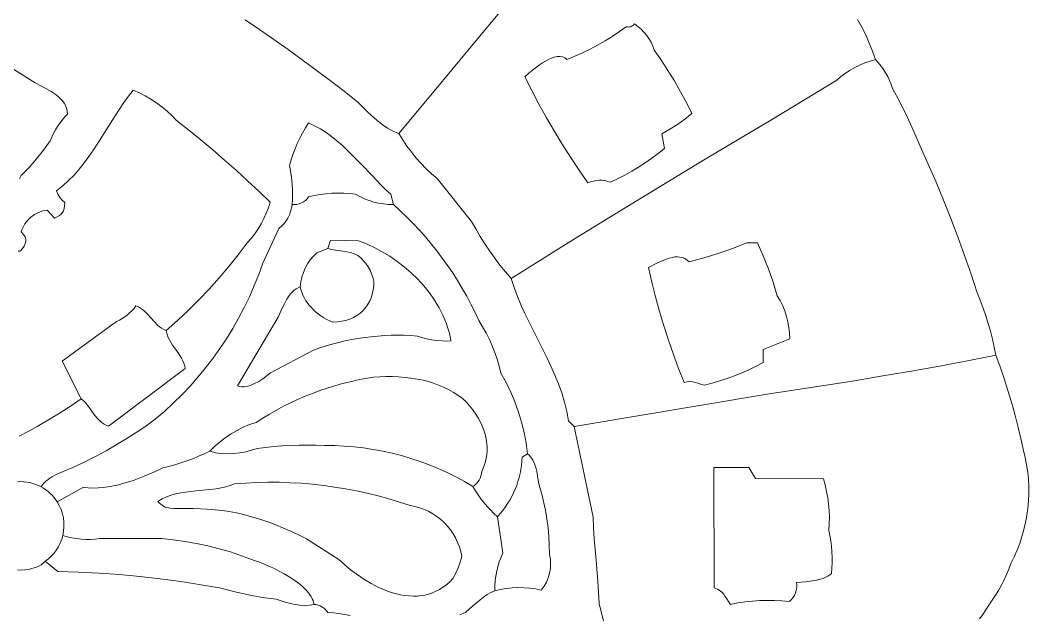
# Model space of a CAD drawing. Header units: inches. Extents: x 37.2 to 70.6, y 17.4 to 61.6.
# Drawn here: x 57.75 to 69.71, y 33.05 to 40.1 of the extents above; entities that cross this region are included whole.
import ezdxf

# ---------------------------------------------------------------- set-up
doc = ezdxf.new("R2010")
doc.units = ezdxf.units.IN
doc.header["$MEASUREMENT"] = 0
doc.layers.add('10_CLOSED_AREAS', color=7, linetype='CONTINUOUS', lineweight=18)

msp = doc.modelspace()

# ---------------------------------------------------------------- linework, layer by layer
at = {"layer": '10_CLOSED_AREAS'}
for points in [[(60.413, 40.105), (60.584, 39.989), (60.754, 39.871), (60.923, 39.751), (61.09, 39.63), (61.257, 39.507), (61.422, 39.382), (61.586, 39.256), (61.749, 39.128), (61.858, 39.021), (61.916, 38.966), (61.976, 38.913), (62.038, 38.863), (62.103, 38.819), (62.136, 38.8), (62.169, 38.783), (62.202, 38.768), (62.236, 38.756), (62.656, 39.259), (63.075, 39.762), (63.491, 40.267)], [(63.491, 40.267), (63.075, 39.762), (62.656, 39.259), (62.236, 38.756), (62.282, 38.681), (62.331, 38.607), (62.384, 38.536), (62.439, 38.468), (62.498, 38.402), (62.56, 38.338), (62.624, 38.278), (62.691, 38.22), (63.097, 37.713), (63.147, 37.623), (63.2, 37.534), (63.255, 37.447), (63.313, 37.361), (63.373, 37.277), (63.435, 37.195), (63.5, 37.114), (63.567, 37.036), (64.337, 37.517), (65.111, 37.993), (65.888, 38.463), (66.668, 38.927), (67.428, 39.389), (67.478, 39.431), (67.531, 39.47), (67.585, 39.506), (67.642, 39.538), (67.701, 39.567), (67.761, 39.593), (67.823, 39.615), (67.886, 39.633), (67.851, 39.732), (67.813, 39.828), (67.771, 39.924), (67.724, 40.017), (67.674, 40.108)], [(56.771, 40.078), (57.922, 39.356), (58.05, 39.29), (58.114, 39.254), (58.173, 39.213), (58.2, 39.191), (58.225, 39.168), (58.247, 39.142), (58.267, 39.115), (58.283, 39.086), (58.295, 39.055), (58.304, 39.021), (58.308, 38.985), (58.275, 38.951), (58.244, 38.915), (58.215, 38.877), (58.188, 38.838), (58.163, 38.797), (58.141, 38.756), (58.12, 38.713), (58.102, 38.669), (58.024, 38.559), (57.941, 38.453), (57.852, 38.352), (57.758, 38.256), (57.739, 38.218)], [(57.739, 38.218), (57.758, 38.256), (57.852, 38.352), (57.941, 38.453), (58.024, 38.559), (58.102, 38.669), (58.12, 38.713), (58.141, 38.756), (58.163, 38.797), (58.188, 38.838), (58.215, 38.877), (58.244, 38.915), (58.275, 38.951), (58.308, 38.985), (58.304, 39.021), (58.295, 39.055), (58.283, 39.086), (58.267, 39.115), (58.247, 39.142), (58.225, 39.168), (58.2, 39.191), (58.173, 39.213), (58.114, 39.254), (58.05, 39.29), (57.922, 39.356), (56.771, 40.078)], [(64.68, 32.91), (64.609, 33.183), (64.604, 33.313), (64.596, 33.441), (64.574, 33.696), (64.553, 33.95), (64.544, 34.078), (64.539, 34.206), (64.314, 35.282), (64.249, 35.348), (64.228, 35.46), (64.201, 35.571), (64.167, 35.679), (64.128, 35.786), (64.085, 35.891), (64.039, 35.996), (63.989, 36.099), (63.938, 36.202), (63.835, 36.407), (63.734, 36.613), (63.686, 36.717), (63.642, 36.822), (63.602, 36.928), (63.567, 37.036), (63.5, 37.114), (63.435, 37.195), (63.373, 37.277), (63.313, 37.361), (63.255, 37.447), (63.2, 37.534), (63.147, 37.623), (63.097, 37.713), (62.691, 38.22), (62.624, 38.278), (62.56, 38.338), (62.498, 38.402), (62.439, 38.468), (62.384, 38.536), (62.331, 38.607), (62.282, 38.681), (62.236, 38.756), (62.202, 38.768), (62.169, 38.783), (62.136, 38.8), (62.103, 38.819), (62.038, 38.863), (61.976, 38.913), (61.916, 38.966), (61.858, 39.021), (61.749, 39.128), (61.586, 39.256), (61.422, 39.382), (61.257, 39.507), (61.09, 39.63), (60.923, 39.751), (60.754, 39.871), (60.584, 39.989), (60.413, 40.105)], [(57.722, 37.361), (57.747, 37.36), (57.772, 37.392), (57.792, 37.421), (57.806, 37.449), (57.813, 37.476), (57.814, 37.49), (57.813, 37.503), (57.809, 37.517), (57.804, 37.53), (57.786, 37.558), (57.758, 37.588), (57.766, 37.613), (57.777, 37.638), (57.803, 37.685), (57.836, 37.727), (57.873, 37.763), (57.916, 37.794), (57.963, 37.819), (58.013, 37.837), (58.039, 37.843), (58.066, 37.847), (58.151, 37.75), (58.185, 37.766), (58.212, 37.781), (58.233, 37.798), (58.248, 37.817), (58.259, 37.84), (58.267, 37.866), (58.272, 37.899), (58.275, 37.937), (58.242, 37.965), (58.215, 37.997), (58.193, 38.034), (58.178, 38.074), (58.251, 38.133), (58.32, 38.196), (58.385, 38.263), (58.446, 38.334), (58.505, 38.408), (58.561, 38.484), (58.615, 38.562), (58.667, 38.642), (58.77, 38.803), (58.871, 38.965), (58.923, 39.044), (58.976, 39.122), (59.03, 39.198), (59.087, 39.271), (59.159, 39.238), (59.229, 39.202), (59.297, 39.162), (59.363, 39.118), (59.426, 39.071), (59.487, 39.021), (59.545, 38.967), (59.6, 38.91), (59.745, 38.796), (59.888, 38.68), (60.029, 38.562), (60.169, 38.441), (60.307, 38.319), (60.443, 38.195), (60.578, 38.069), (60.71, 37.941), (60.689, 37.874), (60.664, 37.809), (60.635, 37.746), (60.602, 37.684), (60.566, 37.625), (60.527, 37.567), (60.484, 37.512), (60.438, 37.46), (60.331, 37.318), (60.22, 37.179), (60.106, 37.043), (59.987, 36.911), (59.865, 36.783), (59.739, 36.658), (59.61, 36.536), (59.477, 36.419), (59.483, 36.387), (59.493, 36.357), (59.505, 36.328), (59.52, 36.3), (59.553, 36.247), (59.589, 36.196), (59.626, 36.144), (59.66, 36.09), (59.674, 36.061), (59.687, 36.032), (59.697, 36.001), (59.704, 35.968), (58.795, 35.285), (58.766, 35.296), (58.74, 35.31), (58.717, 35.326), (58.695, 35.344), (58.675, 35.363), (58.656, 35.384), (58.621, 35.429), (58.588, 35.476), (58.553, 35.523), (58.515, 35.568), (58.493, 35.588), (58.47, 35.607), (58.368, 35.538), (58.265, 35.472), (58.16, 35.407), (58.055, 35.343), (57.949, 35.282), (57.841, 35.222), (57.733, 35.165)], [(57.733, 35.165), (57.841, 35.222), (57.949, 35.282), (58.055, 35.343), (58.16, 35.407), (58.265, 35.472), (58.368, 35.538), (58.47, 35.607), (58.243, 36.055), (58.888, 36.527), (58.922, 36.543), (58.954, 36.561), (58.986, 36.581), (59.016, 36.603), (59.044, 36.628), (59.071, 36.654), (59.096, 36.681), (59.119, 36.711), (59.148, 36.699), (59.174, 36.684), (59.198, 36.667), (59.22, 36.649), (59.261, 36.608), (59.299, 36.565), (59.337, 36.521), (59.377, 36.48), (59.399, 36.462), (59.423, 36.445), (59.448, 36.431), (59.477, 36.419), (59.61, 36.536), (59.739, 36.658), (59.865, 36.783), (59.987, 36.911), (60.106, 37.043), (60.22, 37.179), (60.331, 37.318), (60.438, 37.46), (60.484, 37.512), (60.527, 37.567), (60.566, 37.625), (60.602, 37.684), (60.635, 37.746), (60.664, 37.809), (60.689, 37.874), (60.71, 37.941), (60.578, 38.069), (60.443, 38.195), (60.307, 38.319), (60.169, 38.441), (60.029, 38.562), (59.888, 38.68), (59.745, 38.796), (59.6, 38.91), (59.545, 38.967), (59.487, 39.021), (59.426, 39.071), (59.363, 39.118), (59.297, 39.162), (59.229, 39.202), (59.159, 39.238), (59.087, 39.271), (59.03, 39.198), (58.976, 39.122), (58.923, 39.044), (58.871, 38.965), (58.77, 38.803), (58.667, 38.642), (58.615, 38.562), (58.561, 38.484), (58.505, 38.408), (58.446, 38.334), (58.385, 38.263), (58.32, 38.196), (58.251, 38.133), (58.178, 38.074), (58.193, 38.034), (58.215, 37.997), (58.242, 37.965), (58.275, 37.937), (58.272, 37.899), (58.267, 37.866), (58.259, 37.84), (58.248, 37.817), (58.233, 37.798), (58.212, 37.781), (58.185, 37.766), (58.151, 37.75), (58.066, 37.847), (58.039, 37.843), (58.013, 37.837), (57.963, 37.819), (57.916, 37.794), (57.873, 37.763), (57.836, 37.727), (57.803, 37.685), (57.777, 37.638), (57.766, 37.613), (57.758, 37.588), (57.786, 37.558), (57.804, 37.53), (57.809, 37.517), (57.813, 37.503), (57.814, 37.49), (57.813, 37.476), (57.806, 37.449), (57.792, 37.421), (57.772, 37.392), (57.747, 37.36), (57.722, 37.361)], [(57.716, 34.626), (57.752, 34.627), (57.788, 34.626), (57.824, 34.622), (57.859, 34.615), (57.894, 34.606), (57.929, 34.595), (57.963, 34.581), (57.996, 34.564), (58.012, 34.589), (58.03, 34.611), (58.051, 34.631), (58.073, 34.65), (58.096, 34.667), (58.121, 34.682), (58.173, 34.71), (58.229, 34.735), (58.285, 34.758), (58.342, 34.781), (58.396, 34.806), (58.521, 34.865), (58.645, 34.928), (58.766, 34.993), (58.886, 35.062), (59.004, 35.133), (59.121, 35.208), (59.235, 35.286), (59.347, 35.366), (59.456, 35.459), (59.561, 35.556), (59.662, 35.656), (59.76, 35.76), (59.854, 35.866), (59.944, 35.976), (60.031, 36.088), (60.113, 36.204), (60.191, 36.322), (60.266, 36.443), (60.336, 36.566), (60.402, 36.692), (60.464, 36.82), (60.521, 36.951), (60.574, 37.083), (60.622, 37.218), (60.811, 37.628), (60.844, 37.655), (60.873, 37.685), (60.898, 37.718), (60.921, 37.753), (60.939, 37.791), (60.953, 37.83), (60.964, 37.87), (60.97, 37.912), (60.973, 37.97), (60.975, 38.029), (60.974, 38.087), (60.971, 38.145), (60.966, 38.203), (60.959, 38.261), (60.95, 38.318), (60.938, 38.376), (60.958, 38.442), (60.98, 38.508), (61.005, 38.573), (61.032, 38.637), (61.062, 38.7), (61.094, 38.761), (61.128, 38.822), (61.165, 38.881), (61.236, 38.848), (61.306, 38.81), (61.373, 38.767), (61.438, 38.72), (61.502, 38.669), (61.564, 38.615), (61.624, 38.559), (61.684, 38.5), (61.8, 38.381), (61.914, 38.26), (62.026, 38.144), (62.082, 38.089), (62.139, 38.037), (62.171, 37.912), (62.251, 37.84), (62.329, 37.765), (62.405, 37.689), (62.479, 37.61), (62.55, 37.53), (62.619, 37.448), (62.686, 37.364), (62.751, 37.278), (62.814, 37.191), (62.874, 37.102), (62.932, 37.011), (62.987, 36.919), (63.04, 36.825), (63.091, 36.73), (63.139, 36.633), (63.184, 36.536), (63.229, 36.464), (63.271, 36.39), (63.309, 36.314), (63.344, 36.237), (63.375, 36.158), (63.402, 36.078), (63.426, 35.997), (63.446, 35.915), (63.507, 35.803), (63.562, 35.689), (63.611, 35.572), (63.654, 35.452), (63.69, 35.331), (63.721, 35.208), (63.745, 35.084), (63.762, 34.958), (63.781, 34.941), (63.797, 34.923), (63.812, 34.903), (63.824, 34.883), (63.845, 34.84), (63.861, 34.794), (63.872, 34.746), (63.881, 34.697), (63.896, 34.598), (63.926, 34.496), (63.952, 34.393), (63.974, 34.29), (63.991, 34.185), (64.005, 34.08), (64.015, 33.975), (64.02, 33.869), (64.022, 33.763), (64.032, 33.707), (64.035, 33.651), (64.032, 33.595), (64.023, 33.54), (64.007, 33.487), (63.986, 33.436), (63.958, 33.387), (63.925, 33.341), (63.856, 33.354), (63.787, 33.364), (63.718, 33.369), (63.648, 33.37), (63.579, 33.367), (63.51, 33.361), (63.441, 33.349), (63.373, 33.334), (63.327, 33.314), (63.282, 33.287), (63.238, 33.256), (63.195, 33.221), (63.11, 33.149), (63.069, 33.113), (63.028, 33.081), (62.959, 33.046)], [(69.121, 33), (69.159, 33.053), (69.195, 33.108), (69.23, 33.164), (69.271, 33.221), (69.31, 33.279), (69.347, 33.338), (69.381, 33.399), (69.413, 33.462), (69.442, 33.526), (69.468, 33.591), (69.492, 33.657), (69.531, 33.735), (69.566, 33.814), (69.597, 33.895), (69.624, 33.976), (69.648, 34.059), (69.667, 34.143), (69.683, 34.227), (69.694, 34.312), (69.702, 34.398), (69.705, 34.483), (69.705, 34.569), (69.7, 34.655), (69.692, 34.741), (69.679, 34.827), (69.662, 34.912), (69.642, 34.996), (69.61, 35.14), (69.576, 35.284), (69.539, 35.426), (69.5, 35.568), (69.458, 35.709), (69.413, 35.849), (69.365, 35.988), (69.314, 36.127), (68.98, 36.061), (68.645, 35.998), (68.31, 35.938), (67.974, 35.88), (67.638, 35.824), (67.302, 35.77), (66.965, 35.719), (66.628, 35.67), (64.314, 35.282), (64.539, 34.206), (64.544, 34.078), (64.553, 33.95), (64.574, 33.696), (64.596, 33.441), (64.604, 33.313), (64.609, 33.183), (64.68, 32.91)], [(62.959, 33.046), (63.028, 33.081), (63.069, 33.113), (63.11, 33.149), (63.195, 33.221), (63.238, 33.256), (63.282, 33.287), (63.327, 33.314), (63.373, 33.334), (63.374, 33.392), (63.379, 33.45), (63.386, 33.507), (63.397, 33.564), (63.41, 33.62), (63.427, 33.675), (63.447, 33.73), (63.469, 33.783), (63.405, 34.211), (63.362, 34.25), (63.321, 34.291), (63.282, 34.334), (63.244, 34.378), (63.209, 34.423), (63.175, 34.47), (63.143, 34.518), (63.113, 34.568), (63.013, 34.627), (62.911, 34.682), (62.807, 34.734), (62.702, 34.782), (62.596, 34.826), (62.488, 34.866), (62.378, 34.902), (62.268, 34.935), (62.156, 34.964), (62.044, 34.989), (61.931, 35.01), (61.816, 35.027), (61.702, 35.04), (61.586, 35.049), (61.471, 35.054), (61.354, 35.055), (61.254, 35.059), (61.154, 35.06), (61.054, 35.059), (60.953, 35.055), (60.853, 35.05), (60.753, 35.042), (60.654, 35.032), (60.554, 35.02), (60.49, 35), (60.421, 34.982), (60.349, 34.968), (60.275, 34.959), (60.202, 34.956), (60.129, 34.959), (60.094, 34.963), (60.06, 34.97), (60.028, 34.979), (59.996, 34.99), (59.929, 34.958), (59.861, 34.928), (59.792, 34.899), (59.722, 34.873), (59.652, 34.849), (59.581, 34.827), (59.509, 34.807), (59.437, 34.79), (59.329, 34.74), (59.215, 34.692), (59.096, 34.646), (59.036, 34.626), (58.975, 34.607), (58.914, 34.59), (58.852, 34.576), (58.791, 34.565), (58.731, 34.557), (58.671, 34.552), (58.611, 34.551), (58.553, 34.555), (58.496, 34.562), (58.184, 34.389), (58.21, 34.343), (58.231, 34.296), (58.247, 34.247), (58.258, 34.196), (58.265, 34.145), (58.265, 34.093), (58.261, 34.041), (58.252, 33.989), (58.305, 33.974), (58.359, 33.961), (58.413, 33.952), (58.468, 33.945), (58.524, 33.942), (58.579, 33.942), (58.634, 33.945), (58.689, 33.951), (59.421, 33.951), (59.56, 33.938), (59.698, 33.919), (59.835, 33.895), (59.971, 33.866), (60.106, 33.832), (60.24, 33.793), (60.372, 33.748), (60.502, 33.699), (60.595, 33.667), (60.703, 33.622), (60.76, 33.595), (60.818, 33.565), (60.877, 33.534), (60.934, 33.499), (60.989, 33.463), (61.04, 33.426), (61.088, 33.386), (61.131, 33.345), (61.167, 33.303), (61.197, 33.26), (61.208, 33.238), (61.218, 33.216), (61.225, 33.194), (61.23, 33.172), (61.254, 33.169), (61.278, 33.163), (61.301, 33.154), (61.323, 33.143), (61.343, 33.129), (61.361, 33.113), (61.378, 33.095), (61.393, 33.075), (61.459, 33.07), (61.525, 33.062), (61.591, 33.051), (61.657, 33.038)], [(57.713, 33.58), (57.757, 33.579), (57.801, 33.582), (57.844, 33.587), (57.886, 33.595), (57.925, 33.607), (57.961, 33.621), (57.993, 33.639), (58.02, 33.659), (58.042, 33.683), (58.08, 33.712), (58.115, 33.744), (58.147, 33.779), (58.175, 33.817), (58.2, 33.857), (58.221, 33.899), (58.238, 33.943), (58.252, 33.989), (58.261, 34.041), (58.265, 34.093), (58.265, 34.145), (58.258, 34.196), (58.247, 34.247), (58.231, 34.296), (58.21, 34.343), (58.184, 34.389), (58.165, 34.416), (58.145, 34.441), (58.124, 34.466), (58.101, 34.488), (58.076, 34.51), (58.051, 34.53), (58.024, 34.548), (57.996, 34.564), (57.963, 34.581), (57.929, 34.595), (57.894, 34.606), (57.859, 34.615), (57.824, 34.622), (57.788, 34.626), (57.752, 34.627), (57.716, 34.626)], [(61.657, 33.038), (61.591, 33.051), (61.525, 33.062), (61.459, 33.07), (61.393, 33.075), (61.378, 33.095), (61.361, 33.113), (61.343, 33.129), (61.323, 33.143), (61.301, 33.154), (61.278, 33.163), (61.254, 33.169), (61.23, 33.172), (61.204, 33.166), (61.177, 33.161), (61.121, 33.158), (61.063, 33.162), (61.005, 33.17), (60.946, 33.183), (60.889, 33.198), (60.781, 33.232), (60.616, 33.255), (60.453, 33.285), (60.291, 33.32), (60.13, 33.362), (59.89, 33.405), (59.649, 33.443), (59.407, 33.476), (59.165, 33.503), (58.922, 33.525), (58.679, 33.543), (58.436, 33.555), (58.192, 33.562), (58.042, 33.683), (58.02, 33.659), (57.993, 33.639), (57.961, 33.621), (57.925, 33.607), (57.886, 33.595), (57.844, 33.587), (57.801, 33.582), (57.757, 33.579), (57.713, 33.58)]]:
    msp.add_lwpolyline(points, dxfattribs=at)
for points in [[(64.931, 40.022), (64.945, 40.019), (64.959, 40.018), (64.972, 40.019), (64.985, 40.022), (64.998, 40.028), (65.009, 40.035), (65.02, 40.044), (65.028, 40.055), (65.069, 40.026), (65.107, 39.994), (65.141, 39.958), (65.173, 39.92), (65.201, 39.88), (65.226, 39.837), (65.247, 39.792), (65.264, 39.745), (65.327, 39.655), (65.387, 39.564), (65.446, 39.472), (65.503, 39.378), (65.557, 39.284), (65.61, 39.188), (65.661, 39.092), (65.71, 38.994), (65.626, 38.926), (65.539, 38.863), (65.447, 38.805), (65.353, 38.753), (65.386, 38.577), (65.311, 38.518), (65.235, 38.462), (65.157, 38.408), (65.078, 38.356), (64.997, 38.308), (64.914, 38.262), (64.83, 38.219), (64.744, 38.178), (64.711, 38.188), (64.678, 38.196), (64.644, 38.2), (64.61, 38.2), (64.576, 38.198), (64.542, 38.192), (64.509, 38.184), (64.477, 38.172), (64.372, 38.322), (64.271, 38.474), (64.172, 38.629), (64.077, 38.785), (63.985, 38.943), (63.897, 39.103), (63.812, 39.265), (63.73, 39.428), (63.778, 39.47), (63.837, 39.519), (63.903, 39.569), (63.938, 39.593), (63.973, 39.615), (64.009, 39.634), (64.044, 39.65), (64.079, 39.661), (64.112, 39.668), (64.144, 39.669), (64.175, 39.665), (64.189, 39.66), (64.202, 39.653), (64.215, 39.644), (64.228, 39.633), (64.322, 39.671), (64.414, 39.711), (64.504, 39.755), (64.593, 39.802), (64.681, 39.853), (64.766, 39.906), (64.85, 39.963)], [(69.314, 36.127), (69.296, 36.222), (69.275, 36.316), (69.251, 36.41), (69.225, 36.503), (69.196, 36.595), (69.164, 36.686), (69.13, 36.777), (69.093, 36.866), (69.02, 37.088), (68.944, 37.309), (68.865, 37.528), (68.782, 37.746), (68.695, 37.963), (68.605, 38.178), (68.512, 38.392), (68.415, 38.604), (68.342, 38.78), (68.263, 38.953), (68.179, 39.123), (68.088, 39.29), (68.072, 39.338), (68.053, 39.385), (68.032, 39.43), (68.007, 39.474), (67.981, 39.516), (67.951, 39.557), (67.92, 39.596), (67.886, 39.633), (67.823, 39.615), (67.761, 39.593), (67.701, 39.567), (67.642, 39.538), (67.585, 39.506), (67.531, 39.47), (67.478, 39.431), (67.428, 39.389), (66.668, 38.927), (65.888, 38.463), (65.111, 37.993), (64.337, 37.517), (63.567, 37.036), (63.602, 36.928), (63.642, 36.822), (63.686, 36.717), (63.734, 36.613), (63.835, 36.407), (63.938, 36.202), (63.989, 36.099), (64.039, 35.996), (64.085, 35.891), (64.128, 35.786), (64.167, 35.679), (64.201, 35.571), (64.228, 35.46), (64.249, 35.348), (64.314, 35.282), (66.628, 35.67), (66.965, 35.719), (67.302, 35.77), (67.638, 35.824), (67.974, 35.88), (68.31, 35.938), (68.645, 35.998), (68.98, 36.061)], [(62.171, 37.912), (62.139, 38.037), (62.082, 38.089), (62.026, 38.144), (61.914, 38.26), (61.8, 38.381), (61.684, 38.5), (61.624, 38.559), (61.564, 38.615), (61.502, 38.669), (61.438, 38.72), (61.373, 38.767), (61.306, 38.81), (61.236, 38.848), (61.165, 38.881), (61.128, 38.822), (61.094, 38.761), (61.062, 38.7), (61.032, 38.637), (61.005, 38.573), (60.98, 38.508), (60.958, 38.442), (60.938, 38.376), (60.95, 38.318), (60.959, 38.261), (60.966, 38.203), (60.971, 38.145), (60.974, 38.087), (60.975, 38.029), (60.973, 37.97), (60.97, 37.912), (60.999, 37.912), (61.027, 37.915), (61.054, 37.922), (61.08, 37.932), (61.104, 37.946), (61.127, 37.962), (61.147, 37.982), (61.165, 38.004), (61.234, 38.019), (61.303, 38.031), (61.372, 38.04), (61.442, 38.046), (61.512, 38.048), (61.582, 38.048), (61.652, 38.044), (61.722, 38.037), (61.774, 38.008), (61.827, 37.982), (61.882, 37.961), (61.938, 37.943), (61.995, 37.929), (62.053, 37.92), (62.112, 37.914)], [(58.396, 34.806), (58.342, 34.781), (58.285, 34.758), (58.229, 34.735), (58.173, 34.71), (58.121, 34.682), (58.096, 34.667), (58.073, 34.65), (58.051, 34.631), (58.03, 34.611), (58.012, 34.589), (57.996, 34.564), (58.024, 34.548), (58.051, 34.53), (58.076, 34.51), (58.101, 34.488), (58.124, 34.466), (58.145, 34.441), (58.165, 34.416), (58.184, 34.389), (58.496, 34.562), (58.553, 34.555), (58.611, 34.551), (58.671, 34.552), (58.731, 34.557), (58.791, 34.565), (58.852, 34.576), (58.914, 34.59), (58.975, 34.607), (59.036, 34.626), (59.096, 34.646), (59.215, 34.692), (59.329, 34.74), (59.437, 34.79), (59.509, 34.807), (59.581, 34.827), (59.652, 34.849), (59.722, 34.873), (59.792, 34.899), (59.861, 34.928), (59.929, 34.958), (59.996, 34.99), (60.054, 35.047), (60.116, 35.1), (60.181, 35.149), (60.248, 35.194), (60.318, 35.235), (60.391, 35.271), (60.466, 35.303), (60.543, 35.33), (60.622, 35.381), (60.703, 35.429), (60.784, 35.476), (60.867, 35.52), (60.951, 35.562), (61.036, 35.602), (61.123, 35.639), (61.21, 35.674), (61.298, 35.706), (61.386, 35.736), (61.476, 35.764), (61.567, 35.789), (61.658, 35.812), (61.75, 35.833), (61.842, 35.851), (61.935, 35.866), (62.009, 35.87), (62.083, 35.872), (62.157, 35.872), (62.231, 35.869), (62.305, 35.863), (62.378, 35.855), (62.451, 35.844), (62.524, 35.831), (62.586, 35.814), (62.647, 35.794), (62.707, 35.772), (62.766, 35.746), (62.824, 35.718), (62.88, 35.687), (62.935, 35.654), (62.988, 35.617), (63.032, 35.573), (63.073, 35.526), (63.112, 35.477), (63.147, 35.427), (63.179, 35.376), (63.207, 35.323), (63.231, 35.268), (63.251, 35.213), (63.266, 35.157), (63.276, 35.1), (63.281, 35.042), (63.281, 34.984), (63.275, 34.926), (63.263, 34.867), (63.244, 34.808), (63.219, 34.749), (63.216, 34.721), (63.209, 34.695), (63.2, 34.67), (63.188, 34.646), (63.173, 34.623), (63.155, 34.603), (63.135, 34.584), (63.113, 34.568), (63.143, 34.518), (63.175, 34.47), (63.209, 34.423), (63.244, 34.378), (63.282, 34.334), (63.321, 34.291), (63.362, 34.25), (63.405, 34.211), (63.438, 34.248), (63.469, 34.286), (63.498, 34.325), (63.525, 34.366), (63.551, 34.407), (63.574, 34.45), (63.596, 34.493), (63.615, 34.538), (63.633, 34.583), (63.648, 34.629), (63.662, 34.676), (63.673, 34.723), (63.682, 34.771), (63.69, 34.82), (63.695, 34.868), (63.697, 34.918), (63.762, 34.958), (63.745, 35.084), (63.721, 35.208), (63.69, 35.331), (63.654, 35.452), (63.611, 35.572), (63.562, 35.689), (63.507, 35.803), (63.446, 35.915), (63.426, 35.997), (63.402, 36.078), (63.375, 36.158), (63.344, 36.237), (63.309, 36.314), (63.271, 36.39), (63.229, 36.464), (63.184, 36.536), (63.139, 36.633), (63.091, 36.73), (63.04, 36.825), (62.987, 36.919), (62.932, 37.011), (62.874, 37.102), (62.814, 37.191), (62.751, 37.278), (62.686, 37.364), (62.619, 37.448), (62.55, 37.53), (62.479, 37.61), (62.405, 37.689), (62.329, 37.765), (62.251, 37.84), (62.171, 37.912), (62.112, 37.914), (62.053, 37.92), (61.995, 37.929), (61.938, 37.943), (61.882, 37.961), (61.827, 37.982), (61.774, 38.008), (61.722, 38.037), (61.652, 38.044), (61.582, 38.048), (61.512, 38.048), (61.442, 38.046), (61.372, 38.04), (61.303, 38.031), (61.234, 38.019), (61.165, 38.004), (61.147, 37.982), (61.127, 37.962), (61.104, 37.946), (61.08, 37.932), (61.054, 37.922), (61.027, 37.915), (60.999, 37.912), (60.97, 37.912), (60.964, 37.87), (60.953, 37.83), (60.939, 37.791), (60.921, 37.753), (60.898, 37.718), (60.873, 37.685), (60.844, 37.655), (60.811, 37.628), (60.622, 37.218), (60.574, 37.083), (60.521, 36.951), (60.464, 36.82), (60.402, 36.692), (60.336, 36.566), (60.266, 36.443), (60.191, 36.322), (60.113, 36.204), (60.031, 36.088), (59.944, 35.976), (59.854, 35.866), (59.76, 35.76), (59.662, 35.656), (59.561, 35.556), (59.456, 35.459), (59.347, 35.366), (59.235, 35.286), (59.121, 35.208), (59.004, 35.133), (58.886, 35.062), (58.766, 34.993), (58.645, 34.928), (58.521, 34.865)], [(61.425, 37.49), (61.392, 37.393), (61.438, 37.381), (61.483, 37.373), (61.574, 37.36), (61.618, 37.353), (61.663, 37.343), (61.707, 37.329), (61.75, 37.309), (61.785, 37.279), (61.817, 37.247), (61.846, 37.212), (61.872, 37.174), (61.894, 37.135), (61.913, 37.093), (61.929, 37.05), (61.94, 37.006), (61.938, 36.952), (61.932, 36.901), (61.921, 36.852), (61.906, 36.807), (61.887, 36.763), (61.864, 36.723), (61.838, 36.686), (61.808, 36.653), (61.774, 36.622), (61.737, 36.596), (61.697, 36.573), (61.654, 36.554), (61.608, 36.539), (61.559, 36.528), (61.508, 36.522), (61.454, 36.52), (61.417, 36.535), (61.38, 36.551), (61.345, 36.571), (61.311, 36.592), (61.279, 36.616), (61.248, 36.642), (61.219, 36.669), (61.192, 36.699), (61.169, 36.725), (61.148, 36.751), (61.129, 36.78), (61.112, 36.809), (61.097, 36.84), (61.085, 36.872), (61.075, 36.905), (61.067, 36.938), (61.041, 36.927), (61.017, 36.913), (60.994, 36.897), (60.974, 36.878), (60.955, 36.858), (60.937, 36.836), (60.906, 36.789), (60.879, 36.737), (60.854, 36.683), (60.806, 36.576), (60.321, 35.763), (60.347, 35.756), (60.374, 35.753), (60.4, 35.752), (60.426, 35.755), (60.451, 35.76), (60.476, 35.768), (60.526, 35.789), (60.575, 35.816), (60.622, 35.848), (60.713, 35.916), (61.223, 36.186), (61.297, 36.212), (61.372, 36.236), (61.447, 36.258), (61.523, 36.278), (61.599, 36.296), (61.676, 36.311), (61.753, 36.325), (61.831, 36.337), (61.908, 36.346), (61.986, 36.353), (62.064, 36.359), (62.143, 36.362), (62.221, 36.363), (62.3, 36.362), (62.378, 36.359), (62.457, 36.353), (62.505, 36.338), (62.553, 36.325), (62.603, 36.314), (62.652, 36.306), (62.702, 36.3), (62.752, 36.296), (62.803, 36.294), (62.853, 36.295), (62.843, 36.347), (62.831, 36.398), (62.816, 36.448), (62.799, 36.497), (62.781, 36.546), (62.76, 36.594), (62.737, 36.642), (62.713, 36.688), (62.658, 36.779), (62.598, 36.866), (62.531, 36.949), (62.459, 37.028), (62.382, 37.103), (62.3, 37.174), (62.216, 37.239), (62.128, 37.299), (62.037, 37.354), (61.945, 37.404), (61.851, 37.447), (61.756, 37.484)], [(61.392, 37.393), (61.425, 37.49), (61.756, 37.484), (61.851, 37.447), (61.945, 37.404), (62.037, 37.354), (62.128, 37.299), (62.216, 37.239), (62.3, 37.174), (62.382, 37.103), (62.459, 37.028), (62.531, 36.949), (62.598, 36.866), (62.658, 36.779), (62.713, 36.688), (62.737, 36.642), (62.76, 36.594), (62.781, 36.546), (62.799, 36.497), (62.816, 36.448), (62.831, 36.398), (62.843, 36.347), (62.853, 36.295), (62.803, 36.294), (62.752, 36.296), (62.702, 36.3), (62.652, 36.306), (62.603, 36.314), (62.553, 36.325), (62.505, 36.338), (62.457, 36.353), (62.378, 36.359), (62.3, 36.362), (62.221, 36.363), (62.143, 36.362), (62.064, 36.359), (61.986, 36.353), (61.908, 36.346), (61.831, 36.337), (61.753, 36.325), (61.676, 36.311), (61.599, 36.296), (61.523, 36.278), (61.447, 36.258), (61.372, 36.236), (61.297, 36.212), (61.223, 36.186), (60.713, 35.916), (60.622, 35.848), (60.575, 35.816), (60.526, 35.789), (60.476, 35.768), (60.451, 35.76), (60.426, 35.755), (60.4, 35.752), (60.374, 35.753), (60.347, 35.756), (60.321, 35.763), (60.806, 36.576), (60.854, 36.683), (60.879, 36.737), (60.906, 36.789), (60.937, 36.836), (60.955, 36.858), (60.974, 36.878), (60.994, 36.897), (61.017, 36.913), (61.041, 36.927), (61.067, 36.938), (61.074, 36.996), (61.087, 37.052), (61.104, 37.106), (61.126, 37.158), (61.153, 37.208), (61.185, 37.256), (61.222, 37.3), (61.262, 37.341)], [(65.678, 37.232), (65.851, 37.279), (66.023, 37.332), (66.192, 37.392), (66.36, 37.458), (66.49, 37.458), (66.556, 37.304), (66.617, 37.149), (66.673, 36.991), (66.723, 36.832), (66.757, 36.774), (66.787, 36.713), (66.812, 36.651), (66.833, 36.587), (66.849, 36.522), (66.861, 36.456), (66.868, 36.389), (66.87, 36.321), (66.557, 36.192), (66.554, 36.038), (66.472, 35.995), (66.387, 35.954), (66.302, 35.917), (66.215, 35.882), (66.127, 35.85), (66.039, 35.821), (65.949, 35.795), (65.858, 35.771), (65.824, 35.78), (65.794, 35.789), (65.74, 35.806), (65.714, 35.812), (65.686, 35.814), (65.655, 35.811), (65.619, 35.802), (65.553, 35.968), (65.491, 36.136), (65.432, 36.305), (65.377, 36.475), (65.326, 36.646), (65.278, 36.818), (65.234, 36.991), (65.194, 37.166), (65.312, 37.226), (65.376, 37.255), (65.409, 37.267), (65.442, 37.278), (65.475, 37.286), (65.507, 37.291), (65.539, 37.293), (65.569, 37.29), (65.599, 37.284), (65.627, 37.272), (65.653, 37.255)], [(61.392, 37.393), (61.262, 37.341), (61.222, 37.3), (61.185, 37.256), (61.153, 37.208), (61.126, 37.158), (61.104, 37.106), (61.087, 37.052), (61.074, 36.996), (61.067, 36.938), (61.075, 36.905), (61.085, 36.872), (61.097, 36.84), (61.112, 36.809), (61.129, 36.78), (61.148, 36.751), (61.169, 36.725), (61.192, 36.699), (61.219, 36.669), (61.248, 36.642), (61.279, 36.616), (61.311, 36.592), (61.345, 36.571), (61.38, 36.551), (61.417, 36.535), (61.454, 36.52), (61.508, 36.522), (61.559, 36.528), (61.608, 36.539), (61.654, 36.554), (61.697, 36.573), (61.737, 36.596), (61.774, 36.622), (61.808, 36.653), (61.838, 36.686), (61.864, 36.723), (61.887, 36.763), (61.906, 36.807), (61.921, 36.852), (61.932, 36.901), (61.938, 36.952), (61.94, 37.006), (61.929, 37.05), (61.913, 37.093), (61.894, 37.135), (61.872, 37.174), (61.846, 37.212), (61.817, 37.247), (61.785, 37.279), (61.75, 37.309), (61.707, 37.329), (61.663, 37.343), (61.618, 37.353), (61.574, 37.36), (61.483, 37.373), (61.438, 37.381)], [(58.243, 36.055), (58.47, 35.607), (58.493, 35.588), (58.515, 35.568), (58.553, 35.523), (58.588, 35.476), (58.621, 35.429), (58.656, 35.384), (58.675, 35.363), (58.695, 35.344), (58.717, 35.326), (58.74, 35.31), (58.766, 35.296), (58.795, 35.285), (59.704, 35.968), (59.697, 36.001), (59.687, 36.032), (59.674, 36.061), (59.66, 36.09), (59.626, 36.144), (59.589, 36.196), (59.553, 36.247), (59.52, 36.3), (59.505, 36.328), (59.493, 36.357), (59.483, 36.387), (59.477, 36.419), (59.448, 36.431), (59.423, 36.445), (59.399, 36.462), (59.377, 36.48), (59.337, 36.521), (59.299, 36.565), (59.261, 36.608), (59.22, 36.649), (59.198, 36.667), (59.174, 36.684), (59.148, 36.699), (59.119, 36.711), (59.096, 36.681), (59.071, 36.654), (59.044, 36.628), (59.016, 36.603), (58.986, 36.581), (58.954, 36.561), (58.922, 36.543), (58.888, 36.527)], [(60.543, 35.33), (60.466, 35.303), (60.391, 35.271), (60.318, 35.235), (60.248, 35.194), (60.181, 35.149), (60.116, 35.1), (60.054, 35.047), (59.996, 34.99), (60.028, 34.979), (60.06, 34.97), (60.094, 34.963), (60.129, 34.959), (60.202, 34.956), (60.275, 34.959), (60.349, 34.968), (60.421, 34.982), (60.49, 35), (60.554, 35.02), (60.654, 35.032), (60.753, 35.042), (60.853, 35.05), (60.953, 35.055), (61.054, 35.059), (61.154, 35.06), (61.254, 35.059), (61.354, 35.055), (61.471, 35.054), (61.586, 35.049), (61.702, 35.04), (61.816, 35.027), (61.931, 35.01), (62.044, 34.989), (62.156, 34.964), (62.268, 34.935), (62.378, 34.902), (62.488, 34.866), (62.596, 34.826), (62.702, 34.782), (62.807, 34.734), (62.911, 34.682), (63.013, 34.627), (63.113, 34.568), (63.135, 34.584), (63.155, 34.603), (63.173, 34.623), (63.188, 34.646), (63.2, 34.67), (63.209, 34.695), (63.216, 34.721), (63.219, 34.749), (63.244, 34.808), (63.263, 34.867), (63.275, 34.926), (63.281, 34.984), (63.281, 35.042), (63.276, 35.1), (63.266, 35.157), (63.251, 35.213), (63.231, 35.268), (63.207, 35.323), (63.179, 35.376), (63.147, 35.427), (63.112, 35.477), (63.073, 35.526), (63.032, 35.573), (62.988, 35.617), (62.935, 35.654), (62.88, 35.687), (62.824, 35.718), (62.766, 35.746), (62.707, 35.772), (62.647, 35.794), (62.586, 35.814), (62.524, 35.831), (62.451, 35.844), (62.378, 35.855), (62.305, 35.863), (62.231, 35.869), (62.157, 35.872), (62.083, 35.872), (62.009, 35.87), (61.935, 35.866), (61.842, 35.851), (61.75, 35.833), (61.658, 35.812), (61.567, 35.789), (61.476, 35.764), (61.386, 35.736), (61.298, 35.706), (61.21, 35.674), (61.123, 35.639), (61.036, 35.602), (60.951, 35.562), (60.867, 35.52), (60.784, 35.476), (60.703, 35.429), (60.622, 35.381)], [(63.762, 34.958), (63.697, 34.918), (63.695, 34.868), (63.69, 34.82), (63.682, 34.771), (63.673, 34.723), (63.662, 34.676), (63.648, 34.629), (63.633, 34.583), (63.615, 34.538), (63.596, 34.493), (63.574, 34.45), (63.551, 34.407), (63.525, 34.366), (63.498, 34.325), (63.469, 34.286), (63.438, 34.248), (63.405, 34.211), (63.469, 33.783), (63.447, 33.73), (63.427, 33.675), (63.41, 33.62), (63.397, 33.564), (63.386, 33.507), (63.379, 33.45), (63.374, 33.392), (63.373, 33.334), (63.441, 33.349), (63.51, 33.361), (63.579, 33.367), (63.648, 33.37), (63.718, 33.369), (63.787, 33.364), (63.856, 33.354), (63.925, 33.341), (63.958, 33.387), (63.986, 33.436), (64.007, 33.487), (64.023, 33.54), (64.032, 33.595), (64.035, 33.651), (64.032, 33.707), (64.022, 33.763), (64.02, 33.869), (64.015, 33.975), (64.005, 34.08), (63.991, 34.185), (63.974, 34.29), (63.952, 34.393), (63.926, 34.496), (63.896, 34.598), (63.881, 34.697), (63.872, 34.746), (63.861, 34.794), (63.845, 34.84), (63.824, 34.883), (63.812, 34.903), (63.797, 34.923), (63.781, 34.941)], [(65.973, 33.367), (65.97, 34.795), (66.387, 34.795), (66.465, 34.666), (67.269, 34.662), (67.29, 34.588), (67.307, 34.512), (67.321, 34.436), (67.331, 34.36), (67.337, 34.283), (67.34, 34.206), (67.339, 34.128), (67.334, 34.051), (67.347, 33.988), (67.358, 33.924), (67.366, 33.86), (67.371, 33.795), (67.374, 33.73), (67.374, 33.666), (67.371, 33.601), (67.366, 33.536), (67.345, 33.521), (67.322, 33.507), (67.274, 33.484), (67.223, 33.466), (67.169, 33.454), (67.114, 33.445), (67.059, 33.439), (66.95, 33.432), (66.954, 33.4), (66.953, 33.368), (66.948, 33.337), (66.939, 33.307), (66.926, 33.278), (66.909, 33.251), (66.889, 33.226), (66.865, 33.205), (66.778, 33.212), (66.69, 33.217), (66.603, 33.218), (66.516, 33.216), (66.428, 33.21), (66.341, 33.201), (66.255, 33.188), (66.169, 33.172), (66.144, 33.206), (66.124, 33.237), (66.106, 33.265), (66.089, 33.291), (66.068, 33.313), (66.044, 33.334), (66.013, 33.351)], [(59.379, 34.393), (59.428, 34.422), (59.48, 34.446), (59.535, 34.466), (59.591, 34.481), (59.649, 34.494), (59.709, 34.503), (59.83, 34.517), (59.952, 34.528), (60.071, 34.543), (60.128, 34.552), (60.184, 34.565), (60.237, 34.581), (60.288, 34.601), (60.42, 34.61), (60.552, 34.617), (60.684, 34.619), (60.816, 34.619), (60.948, 34.614), (61.08, 34.607), (61.211, 34.596), (61.342, 34.581), (61.472, 34.563), (61.603, 34.542), (61.732, 34.517), (61.861, 34.489), (61.989, 34.458), (62.116, 34.423), (62.243, 34.385), (62.369, 34.343), (62.427, 34.332), (62.483, 34.317), (62.538, 34.297), (62.59, 34.273), (62.64, 34.246), (62.687, 34.214), (62.732, 34.179), (62.774, 34.141), (62.813, 34.1), (62.848, 34.056), (62.88, 34.009), (62.908, 33.959), (62.933, 33.907), (62.953, 33.853), (62.969, 33.797), (62.981, 33.739), (62.964, 33.671), (62.94, 33.604), (62.911, 33.54), (62.877, 33.479), (62.839, 33.44), (62.8, 33.405), (62.759, 33.375), (62.718, 33.349), (62.676, 33.327), (62.633, 33.308), (62.589, 33.294), (62.544, 33.282), (62.5, 33.275), (62.454, 33.27), (62.408, 33.269), (62.362, 33.271), (62.316, 33.275), (62.27, 33.282), (62.224, 33.292), (62.177, 33.304), (62.131, 33.318), (62.086, 33.335), (61.995, 33.373), (61.907, 33.418), (61.822, 33.469), (61.74, 33.525), (61.662, 33.583), (61.59, 33.644), (61.523, 33.705), (61.141, 33.947), (61.052, 33.993), (60.961, 34.036), (60.869, 34.077), (60.776, 34.115), (60.681, 34.15), (60.586, 34.182), (60.49, 34.211), (60.393, 34.238), (60.309, 34.256), (60.224, 34.271), (60.139, 34.284), (60.054, 34.294), (59.968, 34.301), (59.882, 34.306), (59.796, 34.309), (59.71, 34.308), (59.613, 34.307), (59.568, 34.307), (59.525, 34.311), (59.485, 34.32), (59.465, 34.326), (59.447, 34.335), (59.429, 34.346), (59.412, 34.359), (59.395, 34.374)], [(58.252, 33.989), (58.238, 33.943), (58.221, 33.899), (58.2, 33.857), (58.175, 33.817), (58.147, 33.779), (58.115, 33.744), (58.08, 33.712), (58.042, 33.683), (58.192, 33.562), (58.436, 33.555), (58.679, 33.543), (58.922, 33.525), (59.165, 33.503), (59.407, 33.476), (59.649, 33.443), (59.89, 33.405), (60.13, 33.362), (60.291, 33.32), (60.453, 33.285), (60.616, 33.255), (60.781, 33.232), (60.889, 33.198), (60.946, 33.183), (61.005, 33.17), (61.063, 33.162), (61.121, 33.158), (61.177, 33.161), (61.204, 33.166), (61.23, 33.172), (61.225, 33.194), (61.218, 33.216), (61.208, 33.238), (61.197, 33.26), (61.167, 33.303), (61.131, 33.345), (61.088, 33.386), (61.04, 33.426), (60.989, 33.463), (60.934, 33.499), (60.877, 33.534), (60.818, 33.565), (60.76, 33.595), (60.703, 33.622), (60.595, 33.667), (60.502, 33.699), (60.372, 33.748), (60.24, 33.793), (60.106, 33.832), (59.971, 33.866), (59.835, 33.895), (59.698, 33.919), (59.56, 33.938), (59.421, 33.951), (58.689, 33.951), (58.634, 33.945), (58.579, 33.942), (58.524, 33.942), (58.468, 33.945), (58.413, 33.952), (58.359, 33.961), (58.305, 33.974)]]:
    msp.add_lwpolyline(points, close=True, dxfattribs=at)

doc.saveas('drawing.dxf')
